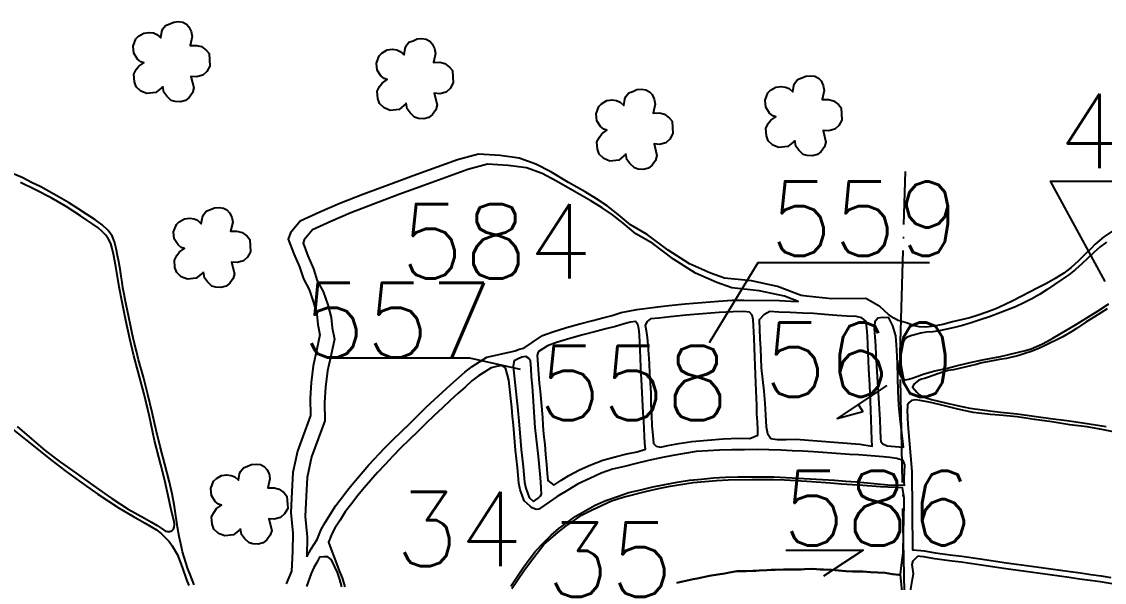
# Model space of a CAD drawing. Extents: x 725464 to 749663, y 7823017 to 7831417.
# Drawn here: x 730686 to 731442, y 7825972 to 7826364 of the extents above; entities that cross this region are included whole.
import ezdxf

# ---------------------------------------------------------------- set-up
doc = ezdxf.new("R2010")
doc.units = 0
doc.header["$MEASUREMENT"] = 0
doc.linetypes.add('ACAD_ISO04W100', pattern=[30, 24, -3, 0, -3])
doc.linetypes.add('CONTINUO', pattern=[0])
doc.layers.add('0114000011', color=1, linetype='Continuous', lineweight=25)
for name, color, linetype in [('0114000011030', 5, 'Continuous'), ('0114000011034', 5, 'Continuous'), ('0114000011035', 5, 'Continuous'), ('0114000011040', 5, 'Continuous'), ('0114000011043', 5, 'Continuous'), ('0114000011050', 5, 'Continuous'), ('0114000011051', 5, 'Continuous'), ('0114000011073', 5, 'Continuous'), ('0114000011557', 5, 'Continuous'), ('0114000011558', 5, 'Continuous'), ('0114000011559', 5, 'Continuous'), ('0114000011560', 5, 'Continuous'), ('0114000011584', 5, 'Continuous'), ('0114000011586', 5, 'Continuous'), ('0114000011591', 5, 'Continuous'), ('REDE_DE_LUZ', 6, 'Continuous'), ('SIMBOLO ARVORE', 118, 'Continuous'), ('TEXTO_NUN_TAL', 7, 'Continuous')]:
    doc.layers.add(name, color=color, linetype=linetype)
doc.styles.add('SIMPLEX', font='simplex', dxfattribs={"height": 0.2})

msp = doc.modelspace()

# ---------------------------------------------------------------- linework, layer by layer
at = {"layer": '0114000011'}
for points in [[(731448.15, 7826217.77), (731441.86, 7826213.52), (731435.89, 7826208.35), (731432.88, 7826205.14), (731428.7, 7826201.13), (731423.93, 7826196.54), (731419.09, 7826192.17), (731413.92, 7826188.19), (731408.03, 7826184.5), (731401.91, 7826181.01), (731395.84, 7826177.8), (731389.94, 7826174.85), (731384.22, 7826171.87), (731378.49, 7826168.9), (731372.65, 7826166.02), (731366.55, 7826163.31), (731360.24, 7826160.8), (731354.14, 7826158.75), (731348.39, 7826157.02), (731336.15, 7826154.04), (731329.43, 7826152.38), (731323.16, 7826151.01), (731317.59, 7826150.33), (731312.97, 7826150.63), (731308.79, 7826151.66), (731304.89, 7826153.08), (731298.27, 7826154.97), (731295.4, 7826156.6), (731291.6, 7826159.24), (731285.46, 7826164.86), (731275.75, 7826170.35), (731251.76, 7826170.27), (731234.38, 7826172.06), (731230.52, 7826172.46), (731214.03, 7826178.77), (731196.03, 7826182.73), (731177.13, 7826184.66), (731167.27, 7826188.22), (731152.74, 7826194.68), (731137.86, 7826204.08), (731123.17, 7826215.19), (731111.42, 7826221.88), (731102.75, 7826229.15), (731095.23, 7826235.06), (731087.82, 7826240.04), (731079.87, 7826244.99), (731068.25, 7826251.52), (731055.77, 7826258.83), (731045.31, 7826264.3), (731033.72, 7826268.51), (731020.46, 7826270.2), (731005.32, 7826271.24), (730990.62, 7826267.16), (730959.8, 7826256.03), (730942.38, 7826249.65), (730924.71, 7826242.93), (730908.61, 7826236.86), (730894.51, 7826230.7), (730880.94, 7826224.45), (730874.2, 7826216.38), (730872.59, 7826211.9), (730876.54, 7826201.67), (730880.31, 7826192.6), (730883.1, 7826184.14), (730887.24, 7826176.68), (730890.27, 7826167.72), (730892.53, 7826159.44), (730893.27, 7826152.24), (730894.68, 7826145.06), (730892.59, 7826135.15), (730890.04, 7826123.47), (730888.61, 7826111.83), (730887.84, 7826100.87), (730888.15, 7826088.64), (730878.95, 7826063.88), (730875.76, 7826048.88), (730875.09, 7826035.59), (730874.42, 7826021.09), (730875.7, 7826006.58), (730875.46, 7825993.86), (730874.9, 7825979.96), (730871.07, 7825971.1)], [(730806.81, 7825970.43), (730804, 7825977.6), (730802.46, 7825981.71), (730800.97, 7825985.99), (730798.77, 7825993.56), (730797.97, 7825997.07), (730796.39, 7826004.17), (730795.15, 7826010.82), (730793.13, 7826025.13), (730791.56, 7826034.07), (730789.53, 7826042.99), (730786.42, 7826054.76), (730783.24, 7826067.08), (730780.43, 7826078.38), (730777.45, 7826090.87), (730774.54, 7826103.41), (730771.46, 7826115.48), (730767.99, 7826127.59), (730766.5, 7826133.69), (730764.99, 7826139.82), (730763.64, 7826145.89), (730762.35, 7826151.76), (730761.19, 7826157.39), (730760.06, 7826162.89), (730759.01, 7826168.26), (730758.02, 7826173.36), (730757.17, 7826177.88), (730756.49, 7826181.87), (730755.91, 7826186.02), (730755.16, 7826190.96), (730754.27, 7826195.93), (730753.45, 7826200.54), (730752.47, 7826205.26), (730751.26, 7826209.89), (730749.52, 7826214.09), (730746.61, 7826218.09), (730742.59, 7826221.82), (730737.53, 7826225.49), (730731.79, 7826229.28), (730725.63, 7826233.26), (730719.18, 7826237.34), (730712.73, 7826241.24), (730699.81, 7826248.28), (730693.42, 7826251.49), (730687.2, 7826254.56), (730681.27, 7826257.14)]]:
    msp.add_lwpolyline(points, dxfattribs=at)
at = {"layer": '0114000011030', "flags": 128}
msp.add_lwpolyline([(730910.04, 7825969.03), (730908.5, 7825974.1), (730906.95, 7825979.18), (730904.85, 7825983.61), (730902.75, 7825988.04), (730900.24, 7825990.15), (730897.33, 7825989.95), (730894.42, 7825989.75), (730892.41, 7825986.15), (730890.41, 7825982.56), (730888.57, 7825978.47), (730885.24, 7825969.28)], dxfattribs=at)
at = {"layer": '0114000011034', "flags": 128}
msp.add_lwpolyline([(731027.89, 7825969.48), (731032.02, 7825975.86), (731036.31, 7825982.06), (731040.74, 7825988.08), (731045.18, 7825994.1), (731050.58, 7825999.59), (731055.98, 7826005.08), (731061.53, 7826009.91), (731067.21, 7826014.08), (731072.9, 7826018.24), (731079.85, 7826022.19), (731086.8, 7826026.13), (731094.29, 7826029.48), (731102.33, 7826032.23), (731110.36, 7826034.99), (731118.67, 7826036.92), (731126.98, 7826038.85), (731135.44, 7826040.56), (731144.06, 7826042.07), (731152.67, 7826043.58), (731161.04, 7826044.38), (731169.4, 7826045.18), (731177.83, 7826045.71), (731186.33, 7826045.94), (731203.26, 7826046), (731211.7, 7826045.81), (731220.13, 7826045.49), (731228.56, 7826045.02), (731236.99, 7826044.56), (731245.41, 7826044.02), (731253.82, 7826043.48), (731261.79, 7826042.91), (731269.31, 7826042.32), (731276.84, 7826041.73), (731283.99, 7826041.07), (731291.14, 7826040.41), (731302.64, 7826040.12), (731302.55, 7826042.12), (731302.57, 7826044.28), (731302.72, 7826049.3), (731302.88, 7826054.32), (731301.81, 7826057.2), (731297.41, 7826058.74), (731292.58, 7826059.29), (731287.75, 7826059.83), (731282.37, 7826060.32), (731276.46, 7826060.74), (731270.55, 7826061.16), (731264.43, 7826061.57), (731252.06, 7826062.41), (731245.65, 7826062.87), (731239.24, 7826063.33), (731231.76, 7826063.72), (731224.28, 7826064.1), (731216.39, 7826064.42), (731208.09, 7826064.67), (731199.8, 7826064.92), (731190.99, 7826064.86), (731182.18, 7826064.81), (731173.71, 7826064.52), (731165.57, 7826064.01), (731157.42, 7826063.49), (731149.28, 7826062.13), (731141.14, 7826060.78), (731132.73, 7826059.13), (731124.06, 7826057.2), (731115.39, 7826055.27), (731107.19, 7826053.22), (731099, 7826051.18), (731090.93, 7826048.35), (731082.98, 7826044.73), (731075.03, 7826041.11), (731067.69, 7826036.6), (731060.35, 7826032.09), (731054.83, 7826028.51), (731051.13, 7826025.86), (731047.42, 7826023.22), (731045.72, 7826023.06), (731042.83, 7826024.19), (731041.36, 7826025.34), (731037.19, 7826029.19), (731035.86, 7826033.04), (731034.54, 7826036.88), (731033.61, 7826041.52), (731033.09, 7826046.97), (731032.56, 7826052.42), (731031.91, 7826058.49), (731031.26, 7826064.55), (731030.71, 7826070.45), (731030.25, 7826076.19), (731029.79, 7826081.93), (731029.21, 7826088.14), (731028.64, 7826094.36), (731028, 7826100.66), (731027.29, 7826107.06), (731026.58, 7826113.45), (731025.37, 7826117.71), (731024.16, 7826121.98), (731021.71, 7826123.69), (731018.01, 7826122.85), (731014.31, 7826122.01), (731009.87, 7826119.2), (731005.44, 7826116.39), (731000.8, 7826112.85), (730995.94, 7826108.58), (730991.09, 7826104.31), (730985.61, 7826099.21), (730980.12, 7826094.11), (730974.49, 7826088.75), (730968.7, 7826083.13), (730962.92, 7826077.51), (730957.05, 7826071.79), (730951.19, 7826066.07), (730945.56, 7826060.34), (730940.17, 7826054.6), (730934.79, 7826048.86), (730930.2, 7826043.58), (730925.62, 7826038.3), (730921.12, 7826032.8), (730916.73, 7826027.09), (730912.33, 7826021.38), (730908.72, 7826015.66), (730905.11, 7826009.94), (730902.78, 7826005.71), (730901.73, 7826002.97), (730900.68, 7826000.24), (730902.56, 7825995.26), (730904.44, 7825990.28), (730906.32, 7825985.29), (730908.2, 7825980.3), (730910.08, 7825975.31), (730911.98, 7825969.08)], dxfattribs=at)
at = {"layer": '0114000011035'}
msp.add_lwpolyline([(731028.59, 7825967.88), (731037.07, 7825980.29), (731041.56, 7825986.44), (731051, 7825998.62), (731061.01, 7826007.37), (731066.34, 7826011.52), (731077.66, 7826019.37), (731084.23, 7826022.73), (731098.19, 7826029.06), (731106.43, 7826031.64), (731122.86, 7826036), (731131.05, 7826037.78), (731139.18, 7826039.31), (731155.3, 7826041.85), (731171.6, 7826043.43), (731179.75, 7826043.88), (731196.07, 7826044.08), (731211.37, 7826044.05), (731219.09, 7826043.8), (731234.68, 7826042.85), (731251, 7826041.62), (731258.81, 7826041.06), (731273.74, 7826040.08), (731285.95, 7826039.18), (731296.29, 7826038.62), (731301.15, 7826038.4), (731302.23, 7826031.26), (731302.18, 7826026.73), (731302.02, 7826017.17), (731301.78, 7826006.27), (731301.52, 7825992.9), (731300.24, 7825982.28), (731299.84, 7825977.38), (731298.71, 7825977.53), (731294.36, 7825977.98), (731289.15, 7825978.8), (731279.11, 7825979.38), (731273.67, 7825979.74), (731271.05, 7825979.68), (731266.75, 7825979.78), (731261.84, 7825980.1), (731256.91, 7825980.39), (731251.79, 7825980.93), (731246.15, 7825981.16), (731243.79, 7825981.21), (731238.67, 7825981.6), (731232.89, 7825981.44), (731230.52, 7825981.3), (731225.97, 7825981.25), (731223.58, 7825981.24), (731218.3, 7825981.27), (731212.49, 7825981.07), (731209.64, 7825980.95), (731206.76, 7825980.81), (731201.35, 7825980.45), (731198.98, 7825980.26), (731196.95, 7825980.16), (731192.13, 7825980.11), (731185.76, 7825980), (731179.45, 7825978.81), (731177.44, 7825978.31), (731172.44, 7825977.67), (731166.55, 7825976.68), (731158.11, 7825974.97), (731155.26, 7825974.34), (731143.93, 7825971.79)], dxfattribs=at)
at = {"layer": '0114000011040'}
msp.add_lwpolyline([(731444.29, 7826163.27), (731435.51, 7826157.59), (731429.41, 7826153.78), (731422.92, 7826149.57), (731419.57, 7826147.41), (731413.3, 7826143.63), (731410.07, 7826142.05), (731403.3, 7826138.78), (731399.49, 7826136.85), (731395.39, 7826135.1), (731391.1, 7826133.43), (731386.8, 7826131.94), (731382.68, 7826130.63), (731373.88, 7826128.51), (731369.15, 7826127.78), (731360.74, 7826126.26), (731356.7, 7826125.43), (731352.79, 7826124.44), (731348.83, 7826123.51), (731344.87, 7826122.37), (731340.85, 7826121.52), (731336.99, 7826120.71), (731333.26, 7826120.06), (731329.63, 7826119.01), (731325.93, 7826117.77), (731319.41, 7826115.57), (731316.79, 7826114.65), (731314.51, 7826113.99), (731312.47, 7826113.22), (731309.28, 7826110.7), (731308.29, 7826108.58), (731309.89, 7826106.68), (731311.39, 7826104.96), (731313.27, 7826103.27), (731315.61, 7826101.8), (731321.51, 7826099.85), (731331.45, 7826097.56), (731339.62, 7826095.82), (731348.36, 7826093.96), (731364.28, 7826091.73), (731369.87, 7826091.12), (731381.41, 7826089.98), (731393.09, 7826088.25), (731404.7, 7826086.68), (731416.1, 7826085.19), (731416.1, 7826085.19), (731427.32, 7826083.58), (731443.53, 7826081.02)], dxfattribs=at)
at = {"layer": '0114000011043'}
msp.add_lwpolyline([(731443.82, 7826209.87), (731439.38, 7826206.41), (731435, 7826202.52), (731430.76, 7826198.57), (731426.54, 7826194.58), (731422.23, 7826190.68), (731417.55, 7826187.06), (731412.56, 7826183.6), (731407.43, 7826180.19), (731402.31, 7826176.74), (731397.08, 7826173.27), (731391.69, 7826170.15), (731385.99, 7826167.33), (731380.16, 7826164.67), (731374.25, 7826162.27), (731368.23, 7826159.98), (731362.01, 7826157.68), (731355.57, 7826155.5), (731349.21, 7826153.33), (731343.34, 7826151.54), (731337.7, 7826150.16), (731332.31, 7826148.91), (731327.22, 7826147.82), (731322.49, 7826147.17), (731318.05, 7826146.82), (731314.04, 7826146.1), (731310.59, 7826145.31), (731307.78, 7826144.53), (731304.05, 7826143.1), (731302.72, 7826141.91), (731300.94, 7826138.04), (731300.45, 7826135.57), (731299.74, 7826129.78), (731299.07, 7826124.36), (731298.86, 7826122.21), (731298.82, 7826120.63), (731299, 7826119), (731299.46, 7826117.4), (731300.24, 7826115.98), (731301.15, 7826114.84), (731303.3, 7826113.68), (731305.73, 7826114.16), (731308.85, 7826115.11), (731316.37, 7826117.74), (731324.03, 7826119.92), (731331.91, 7826121.61), (731338.8, 7826123.29), (731348.66, 7826125.74), (731357.27, 7826127.52), (731369.88, 7826130.03), (731374.57, 7826131.01), (731383.3, 7826133.14), (731387.33, 7826134.14), (731391.13, 7826135.36), (731394.94, 7826136.95), (731394.94, 7826136.95), (731398.72, 7826138.61), (731402.49, 7826140.52), (731406.32, 7826142.66), (731410.26, 7826145.04), (731414.28, 7826147.36), (731422.21, 7826152.08), (731430.02, 7826156.96), (731437.88, 7826161.89), (731445.44, 7826166.74)], dxfattribs=at)
at = {"layer": '0114000011050'}
msp.add_lwpolyline([(730683.33, 7826081.07), (730693.27, 7826072.35), (730703.13, 7826064.13), (730713.58, 7826056.25), (730724.42, 7826048.42), (730734.52, 7826041.18), (730744.12, 7826034.4), (730749.39, 7826030.79), (730760.87, 7826023.4), (730772.15, 7826017.01), (730777.06, 7826014.24), (730780.96, 7826011.91), (730783.82, 7826010.02), (730786.94, 7826008.01), (730788.24, 7826007.64), (730789.88, 7826007.67), (730791.27, 7826008.16), (730792.42, 7826009.33), (730792.99, 7826010.72), (730793.19, 7826012.36), (730792.89, 7826014.62), (730791.03, 7826021.98), (730789.29, 7826030.51), (730786.34, 7826043.32), (730783.58, 7826054.2), (730779.18, 7826071.21), (730775.59, 7826088), (730772.01, 7826103.54), (730767.66, 7826119.12), (730764.71, 7826130.37), (730761.88, 7826142.18), (730759.09, 7826154.97), (730756.72, 7826167.82), (730754.53, 7826178.55), (730752.24, 7826192.82), (730750.52, 7826201.37), (730749.69, 7826205.25), (730748.59, 7826208.76), (730747.12, 7826211.94), (730745.11, 7826214.7), (730742.75, 7826217.22), (730739.83, 7826219.7), (730736.22, 7826222.4), (730731.97, 7826225.17), (730727.53, 7826228.18), (730717.61, 7826234.61), (730707.02, 7826240.77), (730696.12, 7826246.29), (730685.74, 7826251.38)], dxfattribs=at)
at = {"layer": '0114000011051'}
msp.add_lwpolyline([(730679.71, 7826079.34), (730689.05, 7826072.01), (730707.44, 7826057.31), (730716.5, 7826050.35), (730720.92, 7826047.03), (730730.04, 7826040.5), (730739.62, 7826033.76), (730754.54, 7826024.04), (730764.07, 7826018.46), (730772.57, 7826013.56), (730780.53, 7826008.81), (730784.03, 7826006.08), (730786.96, 7826003.42), (730789.37, 7826000.64), (730791.51, 7825997.79), (730795.14, 7825991.36), (730798.5, 7825982.82), (730801.54, 7825973.97), (730803.09, 7825970.12)], dxfattribs=at)
at = {"layer": '0114000011073'}
msp.add_lwpolyline([(731453.16, 7826076.39), (731441.75, 7826078.71), (731430.31, 7826080.76), (731418.15, 7826082.19), (731405.69, 7826084.24), (731393.5, 7826085.99), (731381.32, 7826087.78), (731369.16, 7826088.94), (731362.85, 7826089.41), (731350.65, 7826090.87), (731340.07, 7826093.24), (731326.93, 7826096.47), (731320.01, 7826098.01), (731313.52, 7826099.31), (731310.47, 7826099.62), (731307.71, 7826099.15), (731305.91, 7826097.89), (731304.95, 7826096.07), (731304.75, 7826094.6), (731304.62, 7826092.54), (731304.62, 7826092.54), (731305.16, 7826082.53), (731305.16, 7826082.53), (731307.9, 7826049.54), (731308.42, 7825995.02), (731314.22, 7825994.52), (731316.6, 7825994.12), (731320.44, 7825993.53), (731324.25, 7825992.93), (731336.59, 7825991.27), (731342.87, 7825990.39), (731355.52, 7825988.57), (731374.05, 7825985.88), (731391.33, 7825983.46), (731418.34, 7825979.76), (731425.59, 7825978.75), (731432.85, 7825977.74), (731439.94, 7825976.73), (731446.84, 7825975.71)], dxfattribs=at)
at = {"layer": '0114000011557', "flags": 128}
msp.add_lwpolyline([(731043.69, 7826028.63), (731047.12, 7826031.04), (731048.66, 7826032.62), (731049.24, 7826033.77), (731049.06, 7826037.87), (731048.79, 7826042.42), (731048.37, 7826047.83), (731047.31, 7826059.98), (731045, 7826080.41), (731044.43, 7826087.55), (731043.5, 7826102.11), (731043.01, 7826109.17), (731042.45, 7826115.73), (731042.04, 7826121.49), (731041.71, 7826126.86), (731040.24, 7826128.85), (731038.36, 7826129.98), (731035.65, 7826129.39), (731032.97, 7826128.28), (731030.31, 7826126.92), (731029.56, 7826123.26), (731029.54, 7826123), (731031.97, 7826101.09), (731032.62, 7826094.75), (731033.77, 7826082.27), (731034.69, 7826070.8), (731035.24, 7826064.95), (731036.54, 7826052.83), (731037.58, 7826042.11), (731038.41, 7826037.93), (731040.64, 7826031.45)], close=True, dxfattribs=at)
at = {"layer": '0114000011558', "flags": 128}
msp.add_lwpolyline([(731047.13, 7826133.26), (731046.23, 7826130.62), (731047.82, 7826111.32), (731048.3, 7826105.7), (731049.95, 7826087.29), (731050.24, 7826081.8), (731050.73, 7826075.71), (731051.64, 7826068.43), (731052.25, 7826061.43), (731052.72, 7826054.57), (731053.2, 7826048.29), (731053.72, 7826043.35), (731057.87, 7826040.06), (731062.79, 7826043.27), (731068.49, 7826046.76), (731075.77, 7826050.79), (731083.78, 7826054.29), (731092.15, 7826057.53), (731100.75, 7826059.83), (731108.87, 7826061.89), (731116.04, 7826063.45), (731121.87, 7826065.15), (731121.5, 7826069.4), (731121.24, 7826074.3), (731121.03, 7826079.53), (731120.7, 7826084.94), (731120.38, 7826090.58), (731119.47, 7826109.47), (731118.72, 7826122.15), (731118.41, 7826128.66), (731118.19, 7826134.4), (731118.03, 7826139.77), (731117.74, 7826144.96), (731117.33, 7826149.39), (731116.7, 7826152.28), (731114.91, 7826154.42), (731111.48, 7826153.81), (731107.12, 7826152.8), (731100.89, 7826150.96), (731094.19, 7826149.15), (731087.26, 7826147.36), (731078.15, 7826144.97), (731069.03, 7826142.44), (731059.89, 7826139.63), (731053.56, 7826137.33)], close=True, dxfattribs=at)
at = {"layer": '0114000011559', "flags": 128}
msp.add_lwpolyline([(731131.37, 7826156.75), (731125.51, 7826156.14), (731123.12, 7826154.27), (731121.76, 7826151.78), (731122.48, 7826148.06), (731123.05, 7826143.19), (731123.55, 7826137.75), (731124.01, 7826131.46), (731124.42, 7826124.98), (731124.77, 7826118.11), (731125.19, 7826111.24), (731125.64, 7826104.36), (731125.78, 7826096.68), (731126.02, 7826089.03), (731126.44, 7826081.44), (731126.99, 7826074.99), (731127.61, 7826069.1), (731129.44, 7826067.32), (731132.37, 7826066.54), (731137.49, 7826067.77), (731145.26, 7826069.09), (731154.37, 7826070.46), (731165.27, 7826071.53), (731176.16, 7826072.38), (731187.04, 7826072.79), (731194.82, 7826072.6), (731200.38, 7826074.92), (731200.34, 7826078.88), (731200.02, 7826084.25), (731199.78, 7826089.9), (731199.57, 7826095.69), (731199.42, 7826100.83), (731199.22, 7826106.05), (731198.92, 7826111.45), (731198.67, 7826117.37), (731198.45, 7826123.55), (731198.26, 7826129.64), (731198.04, 7826135.96), (731197.72, 7826142.75), (731197.08, 7826155.87), (731196.34, 7826158.79), (731194.51, 7826160.9), (731190.5, 7826161.37), (731182.83, 7826161.16), (731173.33, 7826160.61), (731161.85, 7826159.76), (731150.41, 7826158.78), (731139.06, 7826157.56)], close=True, dxfattribs=at)
at = {"layer": '0114000011560', "flags": 128}
for points in [[(731215.06, 7826160.93), (731208.78, 7826161.32), (731204.55, 7826159.12), (731201.35, 7826155.61), (731201.85, 7826142.15), (731202.12, 7826135.46), (731202.44, 7826128.74), (731202.77, 7826122), (731203.68, 7826113.94), (731204.53, 7826105.75), (731205.24, 7826097.31), (731205.73, 7826089), (731206.13, 7826080.77), (731207.19, 7826076.12), (731209.41, 7826072.76), (731213.97, 7826071.96), (731220.04, 7826071.9), (731226.85, 7826072.19), (731271.57, 7826068.77), (731280.15, 7826067.35), (731279.96, 7826071.7), (731279.17, 7826092.71), (731278.92, 7826098.49), (731278.46, 7826109.96), (731277.93, 7826121.28), (731277.71, 7826126.85), (731277.43, 7826132.55), (731277.13, 7826138.33), (731276.85, 7826144.42), (731276.46, 7826150.02), (731275.86, 7826154.64), (731272.97, 7826156.84), (731268.93, 7826157.82), (731262.58, 7826158.13), (731255.5, 7826158.6), (731247, 7826159.36), (731239.2, 7826159.85), (731231.73, 7826160.19), (731222.99, 7826160.56)], [(731287.58, 7826157.26), (731284.04, 7826156.65), (731282.05, 7826154.04), (731281.66, 7826149.34), (731282.07, 7826143.59), (731282.4, 7826137.4), (731282.78, 7826130.8), (731283.26, 7826123.36), (731284.15, 7826108.32), (731284.54, 7826100.95), (731284.98, 7826093.44), (731285.51, 7826085.66), (731285.84, 7826078.81), (731286.08, 7826072.42), (731286.33, 7826070.57), (731287.54, 7826068.87), (731290.7, 7826067.49), (731299.06, 7826066.94), (731302.16, 7826066.65), (731300.88, 7826076.62), (731299.73, 7826086.45), (731298.84, 7826096.02), (731298.39, 7826105.66), (731298.16, 7826115.32), (731297.79, 7826124.94), (731297.34, 7826134.6), (731296.75, 7826144.37), (731294.69, 7826151.32), (731291.89, 7826156.86)]]:
    msp.add_lwpolyline(points, close=True, dxfattribs=at)
at = {"layer": '0114000011584', "flags": 128}
msp.add_lwpolyline([(730885.44, 7825990.08), (730888.56, 7825995.67), (730892.82, 7826002.09), (730895.51, 7826009.09), (730898.22, 7826014.01), (730905.76, 7826025.97), (730914.86, 7826037.78), (730919.5, 7826043.45), (730928.85, 7826054.22), (730939.79, 7826065.88), (730945.54, 7826071.74), (730957.34, 7826083.24), (730968.94, 7826094.52), (730974.64, 7826099.94), (730985.72, 7826110.24), (730995.72, 7826119.04), (731000.86, 7826122.96), (731011.19, 7826129.51), (731021.67, 7826131.89), (731030.93, 7826133.93), (731033.85, 7826135.13), (731037.11, 7826135.84), (731049.95, 7826144.54), (731057.35, 7826147.22), (731066.79, 7826150.12), (731076.07, 7826152.69), (731085.24, 7826155.1), (731092.15, 7826156.88), (731098.71, 7826158.66), (731105.07, 7826160.54), (731109.88, 7826161.66), (731115.88, 7826162.71), (731130.48, 7826164.7), (731138.22, 7826165.51), (731149.65, 7826166.75), (731161.22, 7826167.73), (731172.8, 7826168.59), (731182.49, 7826169.15), (731190.66, 7826169.37), (731215.41, 7826168.92), (731223.34, 7826168.55), (731228.47, 7826168.34), (731218.89, 7826172.01), (731201.41, 7826175.85), (731182.24, 7826177.81), (731171.79, 7826181.58), (731156.86, 7826188.22), (731141.59, 7826197.86), (731126.97, 7826208.92), (731115.14, 7826215.66), (731106.24, 7826223.12), (731098.89, 7826228.9), (731091.66, 7826233.76), (731083.85, 7826238.62), (731072.27, 7826245.13), (731059.84, 7826252.41), (731049.71, 7826257.71), (731038.79, 7826261.67), (731026.08, 7826263.3), (731011.74, 7826264.28), (730997.85, 7826260.42), (730967.18, 7826249.35), (730949.79, 7826242.98), (730932.14, 7826236.26), (730916.13, 7826230.23), (730902.16, 7826224.12), (730889.44, 7826218.27), (730883.74, 7826211.44), (730882.87, 7826209.03), (730886.26, 7826200.23), (730890.08, 7826191.07), (730892.79, 7826182.83), (730896.92, 7826175.38), (730900.11, 7826165.96), (730902.49, 7826157.25), (730903.24, 7826149.9), (730904.77, 7826142.11), (730902.52, 7826131.39), (730900, 7826119.87), (730898.6, 7826108.53), (730897.85, 7826097.86), (730898.18, 7826085.05), (730888.81, 7826059.84), (730885.75, 7826045.43), (730885.1, 7826032.48), (730884.44, 7826018.25), (730885.72, 7826003.79), (730885.47, 7825990.82)], close=True, dxfattribs=at)
at = {"layer": '0114000011586'}
msp.add_lwpolyline([(731143.93, 7825971.79), (731155.26, 7825974.34), (731158.11, 7825974.97), (731166.55, 7825976.68), (731172.44, 7825977.67), (731177.44, 7825978.31), (731179.45, 7825978.81), (731185.76, 7825980), (731192.13, 7825980.11), (731196.95, 7825980.16), (731198.98, 7825980.26), (731201.35, 7825980.45), (731206.76, 7825980.81), (731209.64, 7825980.95), (731212.49, 7825981.07), (731218.3, 7825981.27), (731223.58, 7825981.24), (731225.97, 7825981.25), (731230.52, 7825981.3), (731232.89, 7825981.44), (731238.67, 7825981.6), (731243.79, 7825981.21), (731246.15, 7825981.16), (731251.79, 7825980.93), (731256.91, 7825980.39), (731261.84, 7825980.1), (731266.75, 7825979.78), (731271.05, 7825979.68), (731273.67, 7825979.74), (731279.11, 7825979.38), (731289.15, 7825978.8), (731294.36, 7825977.98), (731298.71, 7825977.53), (731299.84, 7825977.38), (731301.09, 7825963.81)], dxfattribs=at)
at = {"layer": '0114000011591', "linetype": 'CONTINUO', "flags": 128}
msp.add_lwpolyline([(731312.22, 7825990.67), (731313.72, 7825990.54), (731315.97, 7825990.17), (731319.82, 7825989.57), (731323.67, 7825988.97), (731336.05, 7825987.3), (731342.31, 7825986.43), (731354.95, 7825984.61), (731373.48, 7825981.92), (731390.78, 7825979.49), (731417.79, 7825975.79), (731425.04, 7825974.78), (731432.29, 7825973.78), (731439.36, 7825972.77), (731446.25, 7825971.75), (731453.13, 7825970.74), (731460.04, 7825969.79), (731466.95, 7825968.84), (731473.88, 7825967.86), (731487.79, 7825965.85), (731501, 7825964.03), (731514.45, 7825962.07), (731535.77, 7825959.37), (731543.18, 7825958.38), (731558.27, 7825956.09), (731574.1, 7825953.72), (731581.8, 7825952.61), (731589.29, 7825951.58), (731602.93, 7825949.66), (731609.08, 7825948.76), (731614.89, 7825947.94), (731620.35, 7825947.18), (731625.81, 7825946.43), (731628.9, 7825946.12), (731631.99, 7825945.81), (731634.19, 7825945.2), (731635.51, 7825944.3), (731636.83, 7825943.4), (731636.43, 7825942.08), (731636.02, 7825940.75), (731634.56, 7825938.7), (731632.06, 7825935.91), (731629.56, 7825933.13), (731626.93, 7825930.05), (731624.29, 7825926.97), (731617.03, 7825918.83), (731607.78, 7825908.98), (731597.19, 7825897.98), (731586.5, 7825886.72), (731576.59, 7825875.81), (731571.48, 7825870.26), (731566.22, 7825864.62), (731560.95, 7825858.97), (731556.48, 7825853.88), (731547.71, 7825843.88), (731543.59, 7825839.15), (731535.51, 7825830.11), (731531.55, 7825825.79), (731523.42, 7825816.69), (731519.31, 7825812.07), (731508.59, 7825800.25), (731503.13, 7825794.32), (731497.58, 7825788.35), (731492.04, 7825782.38), (731486.98, 7825776.75), (731481.93, 7825771.12), (731476.99, 7825765.68), (731472.17, 7825760.42), (731463.21, 7825750.68), (731454.95, 7825741.6), (731450.87, 7825736.93), (731446.8, 7825732.27), (731442.47, 7825727.56), (731438.14, 7825722.85), (731434.39, 7825718.75), (731431.2, 7825715.24), (731428.01, 7825711.74), (731424.58, 7825710.65), (731421.85, 7825710.58), (731416.94, 7825711.24), (731412.52, 7825711.81), (731408.1, 7825712.39), (731403.36, 7825713.05), (731398.31, 7825713.8), (731378.1, 7825716.79), (731373.06, 7825717.53), (731362.26, 7825719.02), (731356.51, 7825719.77), (731350.76, 7825720.59), (731345.01, 7825721.48), (731339.26, 7825722.36), (731333.69, 7825723.09), (731323.42, 7825724.47), (731315.76, 7825725.56), (731313.03, 7825726.11), (731311.92, 7825727.02), (731311.82, 7825730.27), (731311.71, 7825733.51), (731311.28, 7825743.7), (731311.02, 7825749.4), (731310.18, 7825760.78), (731309.69, 7825771.31), (731309.24, 7825793.28), (731309.35, 7825804.3), (731309.77, 7825814.34), (731310.45, 7825829.78), (731310.71, 7825844.47), (731310.29, 7825859.19), (731309.76, 7825875.76), (731309.53, 7825892.11), (731309.65, 7825903.28), (731309.63, 7825914.96), (731309.48, 7825926.48), (731309.46, 7825931.46), (731309.28, 7825941.13), (731308.87, 7825950.36), (731308.52, 7825954.78), (731308.18, 7825959.21), (731307.23, 7825967.48), (731308.27, 7825974.51), (731308.97, 7825978.24), (731308.55, 7825981.49), (731308.12, 7825984.74), (731308.77, 7825987.23), (731310.5, 7825988.95)], close=True, dxfattribs=at)
at = {"layer": 'REDE_DE_LUZ', "linetype": 'ACAD_ISO04W100', "ltscale": 3, "flags": 128}
msp.add_lwpolyline([(731309.74, 7825591.5), (731299.66, 7826131.37), (731303.51, 7826259.12)], dxfattribs=at)
at = {"layer": 'SIMBOLO ARVORE', "linetype": 'CONTINUO'}
for points in [[(730784.89, 7826318.32, 0), (730780.06, 7826314.26, 0), (730773.91, 7826313.55, 0), (730769.54, 7826315.25, 0), (730766.43, 7826318.3, 0), (730765.15, 7826321.8, 0), (730764.8, 7826326.96, 0), (730766.47, 7826330.22, 0), (730768.24, 7826332.63, 0), (730771.78, 7826335.03, 0), (730769.53, 7826335.75, 0), (730767.31, 7826337.59, 0), (730764.7, 7826341.7, 0), (730764.23, 7826346.6, 0), (730766.11, 7826351.7, 0), (730768.09, 7826353.53, 0), (730771.7, 7826355.73, 0), (730775.49, 7826356.24, 0), (730778.52, 7826355.81, 0), (730780.91, 7826354.7, 0), (730783.54, 7826352.35, 0), (730784.32, 7826356.83, 0), (730784.99, 7826358.62, 0), (730786.95, 7826361.1, 0), (730789.87, 7826362.17, 0), (730792.72, 7826363.44, 0), (730795.93, 7826363.73, 0), (730798.96, 7826363.3, 0), (730801.42, 7826362, 0), (730803.25, 7826360.02, 0), (730804.85, 7826356.86, 0), (730805.48, 7826353.34, 0), (730804.02, 7826347.08, 0), (730808.41, 7826347.14, 0), (730812.05, 7826346.27, 0), (730815.47, 7826343.56, 0), (730817.37, 7826341.39, 0), (730817.88, 7826332.76, 0), (730815.77, 7826328.89, 0), (730812.96, 7826326.32, 0), (730808.53, 7826325.14, 0), (730804.65, 7826325.48, 0), (730806.72, 7826317.42, 0), (730805.78, 7826313.99, 0), (730803.44, 7826310.71, 0), (730800.88, 7826308.66, 0), (730797.23, 7826307.77, 0), (730793.62, 7826307.98, 0), (730790.91, 7826308.75, 0), (730787.8, 7826311.81, 0), (730785.69, 7826314.56, 0), (730785.04, 7826318.73, 0)], [(730954.77, 7826306.53, 0), (730949.94, 7826302.47, 0), (730943.8, 7826301.76, 0), (730939.42, 7826303.46, 0), (730936.31, 7826306.51, 0), (730935.03, 7826310.01, 0), (730934.68, 7826315.17, 0), (730936.36, 7826318.43, 0), (730938.12, 7826320.84, 0), (730941.66, 7826323.24, 0), (730939.41, 7826323.96, 0), (730937.19, 7826325.8, 0), (730934.58, 7826329.91, 0), (730934.11, 7826334.81, 0), (730935.99, 7826339.91, 0), (730937.97, 7826341.74, 0), (730941.58, 7826343.94, 0), (730945.37, 7826344.45, 0), (730948.4, 7826344.02, 0), (730950.79, 7826342.91, 0), (730953.42, 7826340.56, 0), (730954.2, 7826345.04, 0), (730954.87, 7826346.83, 0), (730956.83, 7826349.31, 0), (730959.75, 7826350.39, 0), (730962.6, 7826351.65, 0), (730965.81, 7826351.94, 0), (730968.84, 7826351.51, 0), (730971.3, 7826350.21, 0), (730973.13, 7826348.23, 0), (730974.73, 7826345.07, 0), (730975.36, 7826341.55, 0), (730973.9, 7826335.29, 0), (730978.29, 7826335.35, 0), (730981.93, 7826334.48, 0), (730985.35, 7826331.77, 0), (730987.25, 7826329.6, 0), (730987.77, 7826320.97, 0), (730985.65, 7826317.1, 0), (730982.84, 7826314.53, 0), (730978.41, 7826313.35, 0), (730974.53, 7826313.69, 0), (730976.61, 7826305.63, 0), (730975.66, 7826302.2, 0), (730973.33, 7826298.92, 0), (730970.76, 7826296.87, 0), (730967.12, 7826295.98, 0), (730963.5, 7826296.2, 0), (730960.79, 7826296.96, 0), (730957.68, 7826300.02, 0), (730955.57, 7826302.77, 0), (730954.92, 7826306.94, 0)], [(731226.11, 7826280.59, 0), (731221.28, 7826276.53, 0), (731215.13, 7826275.82, 0), (731210.76, 7826277.52, 0), (731207.65, 7826280.57, 0), (731206.37, 7826284.07, 0), (731206.02, 7826289.24, 0), (731207.69, 7826292.5, 0), (731209.46, 7826294.91, 0), (731213, 7826297.31, 0), (731210.75, 7826298.02, 0), (731208.53, 7826299.86, 0), (731205.92, 7826303.97, 0), (731205.45, 7826308.87, 0), (731207.33, 7826313.97, 0), (731209.31, 7826315.8, 0), (731212.92, 7826318, 0), (731216.71, 7826318.51, 0), (731219.74, 7826318.08, 0), (731222.13, 7826316.97, 0), (731224.76, 7826314.63, 0), (731225.54, 7826319.11, 0), (731226.21, 7826320.89, 0), (731228.17, 7826323.38, 0), (731231.09, 7826324.45, 0), (731233.94, 7826325.71, 0), (731237.15, 7826326.01, 0), (731240.18, 7826325.57, 0), (731242.64, 7826324.27, 0), (731244.47, 7826322.3, 0), (731246.07, 7826319.13, 0), (731246.7, 7826315.62, 0), (731245.24, 7826309.35, 0), (731249.63, 7826309.42, 0), (731253.27, 7826308.54, 0), (731256.69, 7826305.83, 0), (731258.59, 7826303.66, 0), (731259.1, 7826295.03, 0), (731256.99, 7826291.17, 0), (731254.18, 7826288.59, 0), (731249.75, 7826287.41, 0), (731245.87, 7826287.75, 0), (731247.94, 7826279.69, 0), (731246.99, 7826276.26, 0), (731244.66, 7826272.98, 0), (731242.1, 7826270.94, 0), (731238.45, 7826270.04, 0), (731234.84, 7826270.26, 0), (731232.13, 7826271.03, 0), (731229.02, 7826274.08, 0), (731226.91, 7826276.83, 0), (731226.26, 7826281, 0)], [(731108.14, 7826271.16, 0), (731103.3, 7826267.1, 0), (731097.16, 7826266.39, 0), (731092.78, 7826268.09, 0), (731089.68, 7826271.14, 0), (731088.39, 7826274.64, 0), (731088.05, 7826279.8, 0), (731089.72, 7826283.06, 0), (731091.49, 7826285.48, 0), (731095.02, 7826287.88, 0), (731092.77, 7826288.59, 0), (731090.56, 7826290.43, 0), (731087.94, 7826294.54, 0), (731087.47, 7826299.44, 0), (731089.36, 7826304.54, 0), (731091.34, 7826306.37, 0), (731094.94, 7826308.57, 0), (731098.73, 7826309.08, 0), (731101.76, 7826308.65, 0), (731104.16, 7826307.54, 0), (731106.78, 7826305.2, 0), (731107.57, 7826309.67, 0), (731108.24, 7826311.46, 0), (731110.2, 7826313.95, 0), (731113.12, 7826315.02, 0), (731115.97, 7826316.28, 0), (731119.17, 7826316.57, 0), (731122.2, 7826316.14, 0), (731124.67, 7826314.84, 0), (731126.5, 7826312.86, 0), (731128.1, 7826309.7, 0), (731128.72, 7826306.18, 0), (731127.27, 7826299.92, 0), (731131.66, 7826299.99, 0), (731135.29, 7826299.11, 0), (731138.72, 7826296.4, 0), (731140.62, 7826294.23, 0), (731141.13, 7826285.6, 0), (731139.01, 7826281.73, 0), (731136.2, 7826279.16, 0), (731131.78, 7826277.98, 0), (731127.9, 7826278.32, 0), (731129.97, 7826270.26, 0), (731129.02, 7826266.83, 0), (731126.69, 7826263.55, 0), (731124.13, 7826261.5, 0), (731120.48, 7826260.61, 0), (731116.87, 7826260.83, 0), (731114.16, 7826261.6, 0), (731111.05, 7826264.65, 0), (731108.94, 7826267.4, 0), (731108.29, 7826271.57, 0)], [(730813.21, 7826188.63, 0), (730808.37, 7826184.57, 0), (730802.23, 7826183.86, 0), (730797.85, 7826185.56, 0), (730794.74, 7826188.61, 0), (730793.46, 7826192.11, 0), (730793.11, 7826197.28, 0), (730794.79, 7826200.54, 0), (730796.55, 7826202.95, 0), (730800.09, 7826205.35, 0), (730797.84, 7826206.06, 0), (730795.62, 7826207.9, 0), (730793.01, 7826212.01, 0), (730792.54, 7826216.91, 0), (730794.42, 7826222.01, 0), (730796.4, 7826223.84, 0), (730800.01, 7826226.04, 0), (730803.8, 7826226.55, 0), (730806.83, 7826226.12, 0), (730809.22, 7826225.01, 0), (730811.85, 7826222.67, 0), (730812.64, 7826227.14, 0), (730813.31, 7826228.93, 0), (730815.27, 7826231.42, 0), (730818.19, 7826232.49, 0), (730821.04, 7826233.75, 0), (730824.24, 7826234.05, 0), (730827.27, 7826233.61, 0), (730829.73, 7826232.31, 0), (730831.56, 7826230.34, 0), (730833.16, 7826227.17, 0), (730833.79, 7826223.66, 0), (730832.33, 7826217.39, 0), (730836.73, 7826217.46, 0), (730840.36, 7826216.58, 0), (730843.78, 7826213.87, 0), (730845.68, 7826211.7, 0), (730846.2, 7826203.07, 0), (730844.08, 7826199.21, 0), (730841.27, 7826196.63, 0), (730836.85, 7826195.45, 0), (730832.97, 7826195.79, 0), (730835.04, 7826187.73, 0), (730834.09, 7826184.3, 0), (730831.76, 7826181.02, 0), (730829.19, 7826178.97, 0), (730825.55, 7826178.08, 0), (730821.93, 7826178.3, 0), (730819.22, 7826179.07, 0), (730816.12, 7826182.12, 0), (730814, 7826184.87, 0), (730813.36, 7826189.04, 0)], [(730839.16, 7826009.42, 0), (730834.33, 7826005.36, 0), (730828.18, 7826004.65, 0), (730823.8, 7826006.36, 0), (730820.7, 7826009.41, 0), (730819.41, 7826012.91, 0), (730819.07, 7826018.07, 0), (730820.74, 7826021.33, 0), (730822.51, 7826023.74, 0), (730826.05, 7826026.14, 0), (730823.79, 7826026.86, 0), (730821.58, 7826028.69, 0), (730818.96, 7826032.81, 0), (730818.49, 7826037.7, 0), (730820.38, 7826042.8, 0), (730822.36, 7826044.63, 0), (730825.97, 7826046.84, 0), (730829.75, 7826047.35, 0), (730832.78, 7826046.91, 0), (730835.18, 7826045.81, 0), (730837.8, 7826043.46, 0), (730838.59, 7826047.94, 0), (730839.26, 7826049.73, 0), (730841.22, 7826052.21, 0), (730844.14, 7826053.28, 0), (730846.99, 7826054.55, 0), (730850.19, 7826054.84, 0), (730853.22, 7826054.41, 0), (730855.69, 7826053.11, 0), (730857.52, 7826051.13, 0), (730859.12, 7826047.97, 0), (730859.74, 7826044.45, 0), (730858.29, 7826038.18, 0), (730862.68, 7826038.25, 0), (730866.31, 7826037.38, 0), (730869.74, 7826034.66, 0), (730871.64, 7826032.49, 0), (730872.15, 7826023.86, 0), (730870.04, 7826020, 0), (730867.22, 7826017.43, 0), (730862.8, 7826016.24, 0), (730858.92, 7826016.59, 0), (730860.99, 7826008.53, 0), (730860.04, 7826005.09, 0), (730857.71, 7826001.81, 0), (730855.15, 7825999.77, 0), (730851.5, 7825998.87, 0), (730847.89, 7825999.09, 0), (730845.18, 7825999.86, 0), (730842.07, 7826002.91, 0), (730839.96, 7826005.66, 0), (730839.31, 7826009.84, 0)]]:
    msp.add_polyline3d(points, dxfattribs=at)
at = {"layer": 'TEXTO_NUN_TAL', "color": 0}
msp.add_lwpolyline([(731442.89, 7826182.25), (731404.79, 7826252.26), (731495.74, 7826252.26)], dxfattribs=at)
at = {"layer": 'TEXTO_NUN_TAL', "color": 0, "linetype": 'Continuous', "flags": 128}
for points in [[(731320.12, 7826195.34), (731200.34, 7826195.34), (731166.44, 7826139.46)], [(730901.1, 7826128.94), (730999.19, 7826128.94), (731034.54, 7826121.17)]]:
    msp.add_lwpolyline(points, dxfattribs=at)
at = {"layer": 'TEXTO_NUN_TAL', "color": 0, "flags": 128}
for points in [[(731290.32, 7826109.66), (731255.84, 7826086.52), (731273.77, 7826091.58), (731270.54, 7826096.39)], [(731220.03, 7825994.66), (731274.01, 7825994.66), (731246.24, 7825976.44)]]:
    msp.add_lwpolyline(points, dxfattribs=at)

# ---------------------------------------------------------------- texts
at = {"layer": 'TEXTO_NUN_TAL', "linetype": 'Continuous', "style": 'SIMPLEX'}
for s, p in [('43', (731409.92, 7826261.33)), ('559', (731208.27, 7826200.18)), ('584', (730950.69, 7826184.4)), ('557', (730882.08, 7826129.31)), ('560', (731204.14, 7826101.66)), ('558', (731046.72, 7826085.35)), ('586', (731217.14, 7825998.02)), ('34', (730947.08, 7825983.42)), ('35', (731052.48, 7825962.06))]:
    msp.add_text(s, height=52, dxfattribs=at).set_placement(p)

doc.saveas('drawing.dxf')
